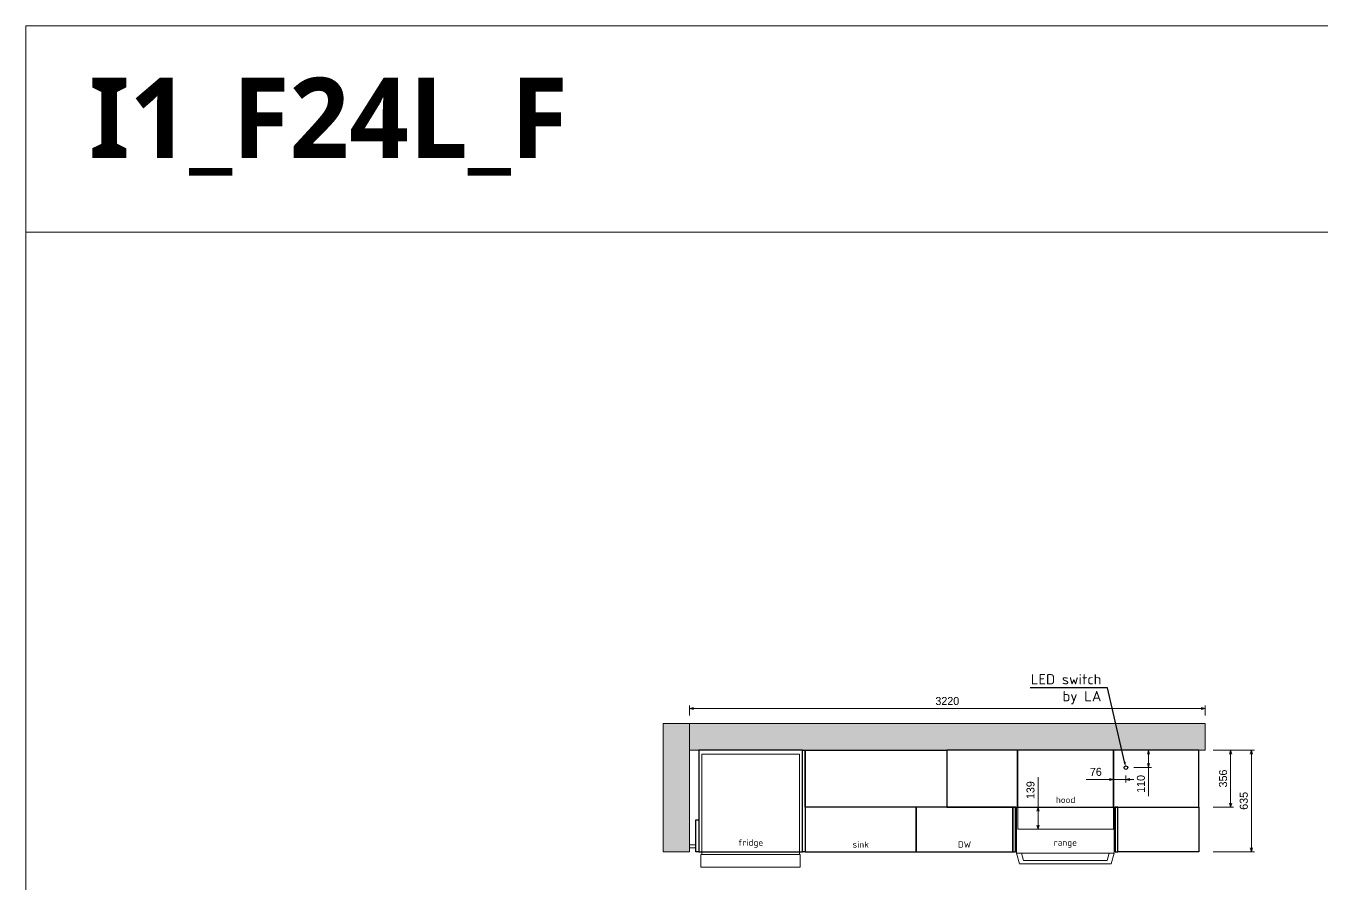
# Model space of a CAD drawing. Header units: millimetres. Extents: x 317748 to 451058, y -7309 to 88509.
# Drawn here: x 336750 to 344846, y 58147 to 63507 of the extents above; entities that cross this region are included whole.
import ezdxf
from ezdxf import colors
from ezdxf.entities.mleader import LeaderData, LeaderLine
from ezdxf.math import Vec2, Vec3

# ---------------------------------------------------------------- set-up
doc = ezdxf.new("R2010")
doc.units = ezdxf.units.MM
doc.header["$LTSCALE"] = 2
doc.header["$MEASUREMENT"] = 0
doc.header["$PDMODE"] = 3
doc.layers.get('0').update_dxf_attribs({"lineweight": 30})
doc.layers.get('Defpoints').update_dxf_attribs({"color": 255, "lineweight": 0})
for name, color, linetype, lineweight in [('4', 6, 'Continuous', 18), ('Appliances', 4, 'Continuous', 13), ('Cabinets', 7, 'Continuous', 25), ('Dims', 4, 'Continuous', 20), ('Hatch_grey', 253, 'Continuous', 5), ('KK + Filler', 252, 'Continuous', 18)]:
    doc.layers.add(name, color=color, linetype=linetype, lineweight=lineweight)
doc.styles.add('AGS', font='ags.shx')
doc.styles.add('style1', font='simplex.shx')
doc.dimstyles.new('mm LG 30', dxfattribs={"dimtxt": 50, "dimasz": 25, "dimexe": 19, "dimexo": 50, "dimgap": 22, "dimtad": 1, "dimdec": 0, "dimdsep": 46, "dimtxsty": 'AGS', "dimblk": 'OPEN30', "dimcen": 2, "dimclrd": 256, "dimclre": 256, "dimclrt": 256, "dimadec": 0, "dimazin": 0, "dimtm": 1e-09, "dimtfac": 1, "dimtdec": 0, "dimtmove": 0, "dimatfit": 3, "dimldrblk": 'OPEN30', "dimfxl": 1, "dimtolj": 1, "dimlwd": -1, "dimlwe": -1, "dimarcsym": 0})

# ---------------------------------------------------------------- blocks, each defined once
blk = doc.blocks.new('_Open30')
at = {"color": 0, "linetype": 'ByBlock', "lineweight": -2}
for p, q in [((-1, 0.27), (0, 0)), ((0, 0), (-1, -0.27)), ((0, 0), (-1, 0))]:
    blk.add_line(p, q, dxfattribs=at)
blk = doc.blocks.new('*D47')
at = {"layer": 'Defpoints', "color": 0, "ltscale": 2, "transparency": 16777216}
for p in [(343620.2, 58984.6), (343620.2, 58874.6), (343761.4, 58874.6)]:
    blk.add_point(p, dxfattribs=at)
at = {"layer": 'Dims', "ltscale": 2, "transparency": 16777216}
for p, q in [((343670.2, 58984.6), (343780.4, 58984.6)), ((343761.4, 58959.6), (343761.4, 58899.6)), ((343670.2, 58874.6), (343780.4, 58874.6)), ((343761.4, 58874.6), (343761.4, 58696.1))]:
    blk.add_line(p, q, dxfattribs=at)
at = {"layer": 'Dims', "ltscale": 2, "transparency": 16777216, "xscale": 25, "yscale": 25, "zscale": 25}
for p, rotation in [((343761.4, 58984.6), 90), ((343761.4, 58874.6), 270)]:
    blk.add_blockref('_Open30', p, dxfattribs=dict(at, rotation=rotation))
at = {"layer": 'Dims', "ltscale": 2, "transparency": 16777216, "insert": (343714.4, 58772.9), "char_height": 50, "attachment_point": 5, "rotation": 90, "style": 'AGS'}
blk.add_mtext('\\A1;110', dxfattribs=at)
blk = doc.blocks.new('*D48')
at = {"layer": 'Defpoints', "color": 0, "ltscale": 2, "transparency": 16777216}
for p in [(343544, 58874.6), (343620.2, 58874.6), (343544, 58800.7)]:
    blk.add_point(p, dxfattribs=at)
at = {"layer": 'Dims', "ltscale": 2, "transparency": 16777216}
for p, q in [((343519, 58800.7), (343371.5, 58800.7)), ((343544, 58824.6), (343544, 58781.7)), ((343620.2, 58800.7), (343544, 58800.7)), ((343620.2, 58824.6), (343620.2, 58781.7)), ((343645.2, 58800.7), (343670.2, 58800.7))]:
    blk.add_line(p, q, dxfattribs=at)
at = {"layer": 'Dims', "ltscale": 2, "transparency": 16777216, "xscale": 25, "yscale": 25, "zscale": 25}
blk.add_blockref('_Open30', (343544, 58800.7), dxfattribs=at)
at = {"layer": 'Dims', "ltscale": 2, "transparency": 16777216, "xscale": 25, "yscale": 25, "zscale": 25, "rotation": 180}
blk.add_blockref('_Open30', (343620.2, 58800.7), dxfattribs=at)
at = {"layer": 'Dims', "ltscale": 2, "transparency": 16777216, "insert": (343432.8, 58847.7), "char_height": 50, "attachment_point": 5, "style": 'AGS'}
blk.add_mtext('\\A1;76', dxfattribs=at)
blk = doc.blocks.new('*D49')
at = {"layer": 'Defpoints', "color": 0, "ltscale": 2, "transparency": 16777216}
for p in [(340895, 59243.6), (340895, 59149.6), (344115, 59149.6)]:
    blk.add_point(p, dxfattribs=at)
at = {"layer": 'Dims', "ltscale": 2, "transparency": 16777216}
for p, q in [((340895, 59199.6), (340895, 59262.6)), ((344115, 59199.6), (344115, 59262.6)), ((344090, 59243.6), (340920, 59243.6))]:
    blk.add_line(p, q, dxfattribs=at)
at = {"layer": 'Dims', "ltscale": 2, "transparency": 16777216, "xscale": 25, "yscale": 25, "zscale": 25, "rotation": 180}
blk.add_blockref('_Open30', (340895, 59243.6), dxfattribs=at)
at = {"layer": 'Dims', "ltscale": 2, "transparency": 16777216, "xscale": 25, "yscale": 25, "zscale": 25}
blk.add_blockref('_Open30', (344115, 59243.6), dxfattribs=at)
at = {"layer": 'Dims', "ltscale": 2, "transparency": 16777216, "insert": (342505, 59290.6), "char_height": 50, "attachment_point": 5, "style": 'AGS'}
blk.add_mtext('\\A1;3220', dxfattribs=at)
blk = doc.blocks.new('*D50')
at = {"layer": 'Defpoints', "color": 0, "ltscale": 2, "transparency": 16777216}
for p in [(344115, 58984.6), (344115, 58628.6), (344274.6, 58628.6)]:
    blk.add_point(p, dxfattribs=at)
at = {"layer": 'Dims', "ltscale": 2, "transparency": 16777216}
for p, q in [((344165, 58984.6), (344293.6, 58984.6)), ((344274.6, 58959.6), (344274.6, 58653.6)), ((344165, 58628.6), (344293.6, 58628.6))]:
    blk.add_line(p, q, dxfattribs=at)
at = {"layer": 'Dims', "ltscale": 2, "transparency": 16777216, "xscale": 25, "yscale": 25, "zscale": 25}
for p, rotation in [((344274.6, 58984.6), 90), ((344274.6, 58628.6), 270)]:
    blk.add_blockref('_Open30', p, dxfattribs=dict(at, rotation=rotation))
at = {"layer": 'Dims', "ltscale": 2, "transparency": 16777216, "insert": (344227.6, 58806.6), "char_height": 50, "attachment_point": 5, "rotation": 90, "style": 'AGS'}
blk.add_mtext('\\A1;356', dxfattribs=at)
blk = doc.blocks.new('*D51')
at = {"layer": 'Defpoints', "color": 0, "ltscale": 2, "transparency": 16777216}
for p in [(344115, 58984.6), (344115, 58349.6), (344404.1, 58349.6)]:
    blk.add_point(p, dxfattribs=at)
at = {"layer": 'Dims', "ltscale": 2, "transparency": 16777216}
for p, q in [((344165, 58984.6), (344423.1, 58984.6)), ((344404.1, 58959.6), (344404.1, 58374.6)), ((344165, 58349.6), (344423.1, 58349.6))]:
    blk.add_line(p, q, dxfattribs=at)
at = {"layer": 'Dims', "ltscale": 2, "transparency": 16777216, "xscale": 25, "yscale": 25, "zscale": 25}
for p, rotation in [((344404.1, 58984.6), 90), ((344404.1, 58349.6), 270)]:
    blk.add_blockref('_Open30', p, dxfattribs=dict(at, rotation=rotation))
at = {"layer": 'Dims', "ltscale": 2, "transparency": 16777216, "insert": (344357.1, 58667.1), "char_height": 50, "attachment_point": 5, "rotation": 90, "style": 'AGS'}
blk.add_mtext('\\A1;635', dxfattribs=at)
blk = doc.blocks.new('*D52')
at = {"layer": 'Defpoints', "color": 0, "ltscale": 2, "transparency": 16777216}
for p in [(342945.5, 58628.6), (343071.8, 58628.6), (342945.5, 58489.6)]:
    blk.add_point(p, dxfattribs=at)
at = {"layer": 'Dims', "ltscale": 2, "transparency": 16777216}
for p, q in [((343071.8, 58628.6), (343071.8, 58814.3)), ((342995.5, 58628.6), (343090.8, 58628.6)), ((343071.8, 58514.6), (343071.8, 58603.6)), ((342995.5, 58489.6), (343090.8, 58489.6))]:
    blk.add_line(p, q, dxfattribs=at)
at = {"layer": 'Dims', "ltscale": 2, "transparency": 16777216, "xscale": 25, "yscale": 25, "zscale": 25}
for p, rotation in [((343071.8, 58628.6), 90), ((343071.8, 58489.6), 270)]:
    blk.add_blockref('_Open30', p, dxfattribs=dict(at, rotation=rotation))
at = {"layer": 'Dims', "ltscale": 2, "transparency": 16777216, "insert": (343024.8, 58734), "char_height": 50, "attachment_point": 5, "rotation": 90, "style": 'AGS'}
blk.add_mtext('\\A1;139', dxfattribs=at)

msp = doc.modelspace()

# ---------------------------------------------------------------- hatches: boundary and pattern name
at = {"layer": 'Hatch_grey', "ltscale": 2}
h = msp.add_hatch(color=256, dxfattribs=at)
h.dxf.hatch_style = 1
h.paths.add_polyline_path([(340895, 58349.6), (340730, 58349.6), (340730, 59149.6), (340895, 59149.6)])
h = msp.add_hatch(color=256, dxfattribs=at)
h.dxf.hatch_style = 1
h.paths.add_polyline_path([(340895, 58984.6), (340895, 59149.6), (344115, 59149.6), (344115, 58984.6)])

# ---------------------------------------------------------------- linework, layer by layer
at = {"layer": '4'}
for points in [[(347705.5, 62218.4), (336749.9, 62218.4), (336749.9, 63507.4), (347705.5, 63507.4)], [(336749.9, 62218.4), (347705.5, 62218.4), (347705.5, 51638.9), (336749.9, 51638.9)]]:
    msp.add_lwpolyline(points, close=True, dxfattribs=at)
at = {"layer": 'Appliances', "ltscale": 2}
for points in [[(340971.5, 58332.6), (341581.5, 58332.6), (341581.5, 58959.6), (340971.5, 58959.6)], [(343542.5, 58984.6), (342945.5, 58984.6), (342945.5, 58489.6), (343542.5, 58489.6)], [(342938, 58340.6), (343547, 58340.6), (343547, 58628.6), (342938, 58628.6)], [(340966, 58252.6), (341587, 58252.6), (341587, 58332.6), (340966, 58332.6)], [(343517, 58340.6), (343504.5, 58293.6), (342980.6, 58293.6), (342968, 58340.6), (342938, 58340.6), (342956, 58273.6), (343529.1, 58273.6), (343547, 58340.6)]]:
    msp.add_lwpolyline(points, close=True, dxfattribs=at)
at = {"layer": 'Cabinets', "ltscale": 2}
for points in [[(340953, 58349.6), (341600, 58349.6), (341600, 58984.6), (340953, 58984.6)], [(341600, 58984.6), (341618, 58984.6), (341618, 58349.6), (341600, 58349.6)], [(341618, 58984.6), (342502, 58984.6), (342502, 58628.6), (341618, 58628.6)], [(342502, 58628.6), (342944, 58628.6), (342944, 58984.6), (342502, 58984.6)], [(342944, 58628.6), (343544, 58628.6), (343544, 58984.6), (342944, 58984.6)], [(343544, 58628.6), (344077, 58628.6), (344077, 58984.6), (343544, 58984.6)], [(341618, 58349.6), (342311, 58349.6), (342311, 58628.6), (341618, 58628.6)], [(342311, 58349.6), (342914, 58349.6), (342914, 58628.6), (342311, 58628.6)], [(342914, 58349.6), (342932, 58349.6), (342932, 58628.6), (342914, 58628.6)], [(343553, 58349.6), (343571, 58349.6), (343571, 58628.6), (343553, 58628.6)], [(343571, 58628.6), (344077, 58628.6), (344077, 58349.6), (343571, 58349.6)], [(340935, 58549.6), (340953, 58549.6), (340953, 58349.6), (340935, 58349.6)]]:
    msp.add_lwpolyline(points, close=True, dxfattribs=at)
at = {"layer": 'Cabinets'}
msp.add_circle((343620.2, 58874.6), 11.5, dxfattribs=at)
at = {"layer": 'Hatch_grey', "ltscale": 2}
for points in [[(340895, 58349.6), (340730, 58349.6), (340730, 59149.6), (340895, 59149.6)], [(340895, 58984.6), (340895, 59149.6), (344115, 59149.6), (344115, 58984.6)]]:
    msp.add_lwpolyline(points, close=True, dxfattribs=at)
at = {"layer": 'KK + Filler', "ltscale": 2}
msp.add_lwpolyline([(340935, 58374.6), (340895, 58374.6), (340895, 58392.6), (340935, 58392.6)], close=True, dxfattribs=at)

# ---------------------------------------------------------------- texts
at = {"layer": '4', "color": 1, "insert": (337143.5, 63183.5), "char_height": 500.54, "attachment_point": 1, "style": 'style1'}
msp.add_mtext_dynamic_manual_height_columns('{\\fSegoe UI Semibold|b0|i0|c0|p34;\\C3;I1_F24L_F}', width=12685.365, gutter_width=25.4, heights=[0], dxfattribs=at)
at = {"layer": 'Dims', "char_height": 40, "attachment_point": 8, "style": 'style1'}
for s, insert in [('\\pxqc;hood', (343244, 58653.6)), ('\\pxqc;fridge', (341276.5, 58374.6)), ('\\pxqc;sink', (341964.5, 58374.6)), ('\\pxqc;DW', (342612.5, 58374.6)), ('\\pxqc;range', (343242.5, 58374.6))]:
    msp.add_mtext_dynamic_manual_height_columns(s, width=405.632, gutter_width=25, heights=[143], dxfattribs=dict(at, insert=insert))

# ---------------------------------------------------------------- dimensions: what is measured, and where the dimension line sits
at = {"layer": 'Dims', "ltscale": 2}
dim = msp.add_linear_dim(base=(340895, 59243.6), p1=(344115, 59149.6), p2=(340895, 59149.6), dimstyle='mm LG 30', override={"dimpost": '\\X'}, dxfattribs=at)
dim.commit()
dim.dimension.update_dxf_attribs({"geometry": '*D49', "text_midpoint": (342505, 59290.6)})
dim = msp.add_linear_dim(base=(343761.4, 58874.6), p1=(343620.2, 58984.6), p2=(343620.2, 58874.6), angle=90, dimstyle='mm LG 30', override={"dimpost": '\\X'}, dxfattribs=at)
dim.commit()
dim.dimension.update_dxf_attribs({"geometry": '*D47', "text_midpoint": (343761.4, 58772.9), "dimtype": 160})
for base, p1, p2, angle, picture, middle in [((344274.6, 58628.6), (344115, 58984.6), (344115, 58628.6), 90, '*D50', (344227.6, 58806.6)), ((344404.1, 58349.6), (344115, 58984.6), (344115, 58349.6), 90, '*D51', (344357.1, 58667.1)), ((343544, 58800.7), (343620.2, 58874.6), (343544, 58874.6), 180, '*D48', (343432.8, 58847.7)), ((343071.8, 58628.6), (342945.5, 58489.6), (342945.5, 58628.6), 90, '*D52', (343024.8, 58734))]:
    dim = msp.add_linear_dim(base=base, p1=p1, p2=p2, angle=angle, dimstyle='mm LG 30', override={"dimpost": '\\X'}, dxfattribs=at)
    dim.commit()
    dim.dimension.update_dxf_attribs({"geometry": picture, "text_midpoint": middle})

# ---------------------------------------------------------------- leaders
at = {"layer": 'Dims'}
ml = msp.add_multileader_mtext('Standard', dxfattribs=at)
ml.set_content('LED switch\\Pby LA', color=256, style='style1')
ml.set_leader_properties()
ml.build(insert=Vec2(0, 0))
ml.multileader.update_dxf_attribs({"has_dogleg": 0, "text_left_attachment_type": 6, "text_right_attachment_type": 6, "dogleg_length": 0.36, "arrow_head_size": 38.1})
ctx = ml.context
ctx.base_point, ctx.char_height, ctx.arrow_head_size, ctx.landing_gap_size, ctx.plane_origin = Vec3(342927.5, 59373.9), 63.5, 38.1, 38.1, Vec3(343476.7, 58734.1)
ctx.left_attachment, ctx.right_attachment, ctx.text_align_type = 6, 6, 2
notes = []
notes.append((ctx, [(1, (1, 1, 0), (343506, 59373.9), (-1, 0), 0.36, [(0, [(343620.2, 58874.6)], 0, [])])]))
ctx.mtext.insert, ctx.mtext.width, ctx.mtext.alignment, ctx.mtext.flow_direction = Vec3(343467.6, 59458.5), 521.91, 3, 5
for ctx, leaders in notes:
    for number, flags, end, landing, length, lines in leaders:
        leader = LeaderData()
        leader.index, (leader.has_last_leader_line, leader.has_dogleg_vector, leader.attachment_direction) = number, flags
        leader.last_leader_point, leader.dogleg_vector, leader.dogleg_length = Vec3(end), Vec3(landing), length
        for number, points, colour, breaks in lines:
            line = LeaderLine()
            line.index, line.vertices, line.color, line.breaks = number, Vec3.list(points), colors.encode_raw_color(colour), breaks
            leader.lines.append(line)
        ctx.leaders.append(leader)

doc.saveas('drawing.dxf')
